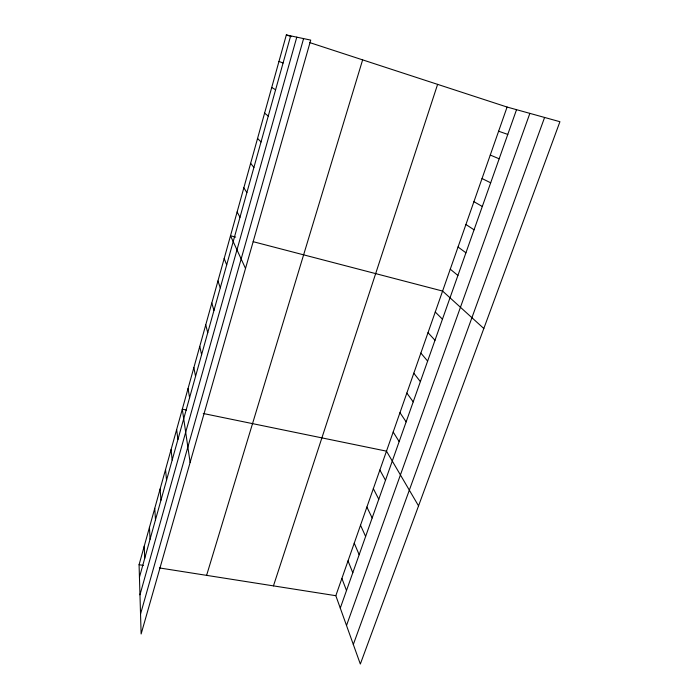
<?xml version="1.0" encoding="UTF-8"?>
<svg xmlns="http://www.w3.org/2000/svg" width="699" height="699" viewBox="0 0 699 699"><rect width="100%" height="100%" fill="white"/><g stroke="black" fill="none" stroke-linecap="round" stroke-linejoin="round"><path stroke-width="1.05" d="M139.075 564.731L286.328 34.95L310.723 40.105L141.128 633.976L139.075 564.731L143.356 565.404M139.442 577.243L290.653 35.867M139.966 594.805L296.787 37.161M140.534 614.054L303.593 38.602M206.607 575.356L362.632 59.869M273.449 585.876L437.609 84.361M335.826 595.697L507.09 107.052L559.925 121.713L360.334 664.05L335.826 595.697L159.389 567.929M340.282 608.121L516.535 109.673M346.512 625.509L529.868 113.369M353.318 644.487L544.591 117.458M186.502 410.051L182.308 409.186L190.119 462.432M203.252 413.493L386.486 451.152L418.544 505.875M235.668 237.118L230.504 235.773L245.515 268.442M253.178 241.688L442.589 291.064L483.822 328.504M286.328 34.95L291.439 36.619M309.779 42.613L507.09 107.052M498.614 131.22L507.789 134.418M278.971 61.425L283.069 63.024M490.261 155.047L499.165 158.795M482.03 178.533L490.672 182.815M473.922 201.679L482.301 206.476M271.728 87.489L275.607 89.752M465.918 224.501L474.053 229.805M458.037 247L465.927 252.793M264.589 113.151L268.259 116.06M450.261 269.185L457.915 275.458M435.25 312.007L442.45 319.181M257.564 138.428L261.024 141.958M428.006 332.68L434.996 340.273M420.859 353.074L427.631 361.086M250.644 163.313L253.903 167.454M413.799 373.205L420.379 381.61M406.835 393.074L413.214 401.873M399.968 412.681L406.145 421.864M243.829 187.83L246.887 192.548M393.179 432.043L399.164 441.585M379.872 470.025L385.49 480.274M237.118 211.98L239.984 217.267M373.336 488.653L378.779 499.243M366.888 507.055L372.156 517.968M360.527 525.229L365.621 536.456M354.236 543.167L359.164 554.718M348.023 560.895L352.794 572.743M224.178 258.534L226.686 264.886M341.881 578.405L346.494 590.541M217.948 280.972L220.281 287.822M211.797 303.086L213.964 310.435M205.733 324.904L207.743 332.715M199.757 346.416L201.609 354.69M193.859 367.622L195.554 376.342M188.04 388.548L189.595 397.705M176.646 429.544L177.913 439.522M171.063 449.632L172.19 460.012M165.549 469.457L166.545 480.213M160.115 489.012L160.98 500.143M154.75 508.313L155.484 519.811M149.455 527.361L150.067 539.209M144.23 546.164L144.719 558.352"/></g></svg>
